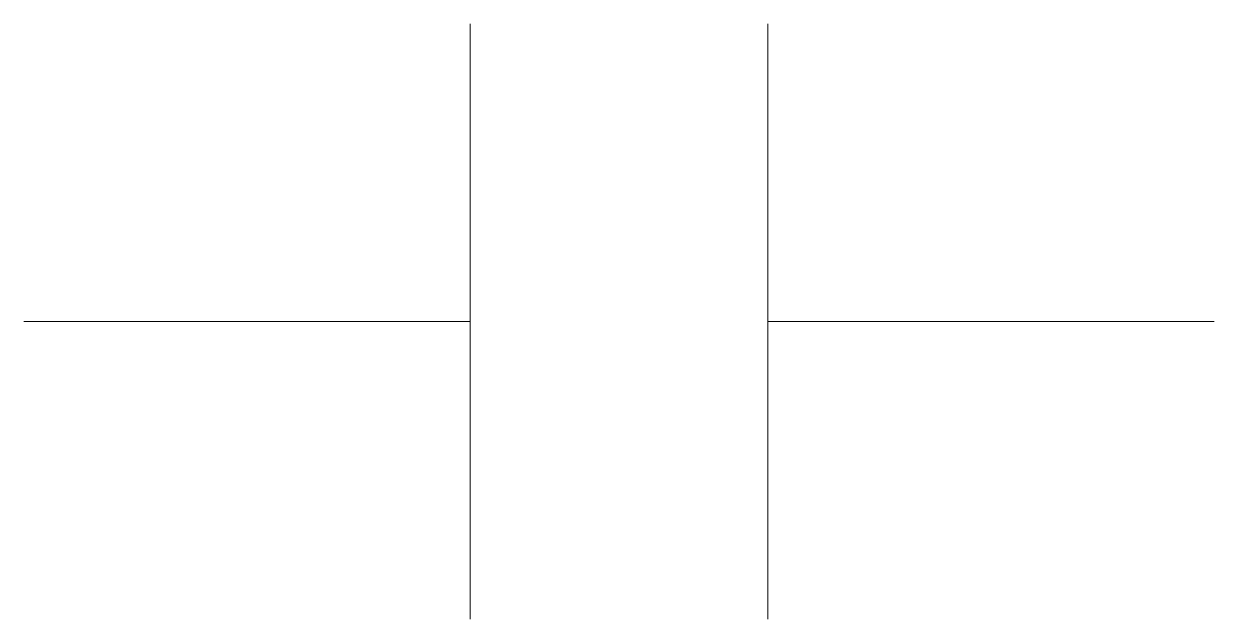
# Model space of a CAD drawing. Header units: millimetres. Extents: x 0 to 80, y -20 to 20.
import ezdxf

# ---------------------------------------------------------------- set-up
doc = ezdxf.new("R2010")
doc.units = ezdxf.units.MM
doc.layers.get('0').update_dxf_attribs({"lineweight": 0, "true_color": 0xffffff})

msp = doc.modelspace()

# ---------------------------------------------------------------- linework, layer by layer
for p, q in [((30, 20), (30, -20)), ((50, -20), (50, 20)), ((30, 0), (0, 0)), ((50, 0), (80, 0))]:
    msp.add_line(p, q)

doc.saveas('drawing.dxf')
